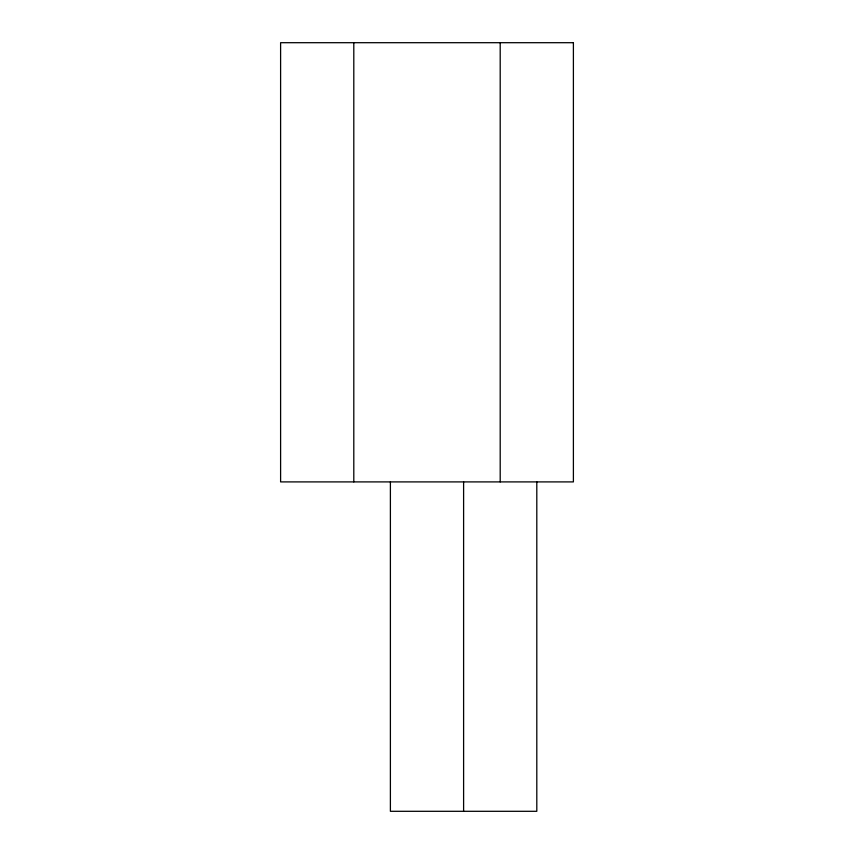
<?xml version="1.0" encoding="UTF-8"?>
<svg xmlns="http://www.w3.org/2000/svg" width="854" height="854" viewBox="0 0 854 854"><rect width="100%" height="100%" fill="white"/><g stroke="black" fill="none" stroke-linecap="round" stroke-linejoin="round"><path stroke-width="1.28" d="M536.803 481.902L536.803 811.3L390.395 811.3L390.395 481.902M500.198 42.7L500.198 481.902M463.605 481.902L463.605 811.3M353.802 42.7L353.802 481.902M573.397 42.7L280.603 42.7L280.603 481.902L573.397 481.902L573.397 42.7"/></g></svg>
